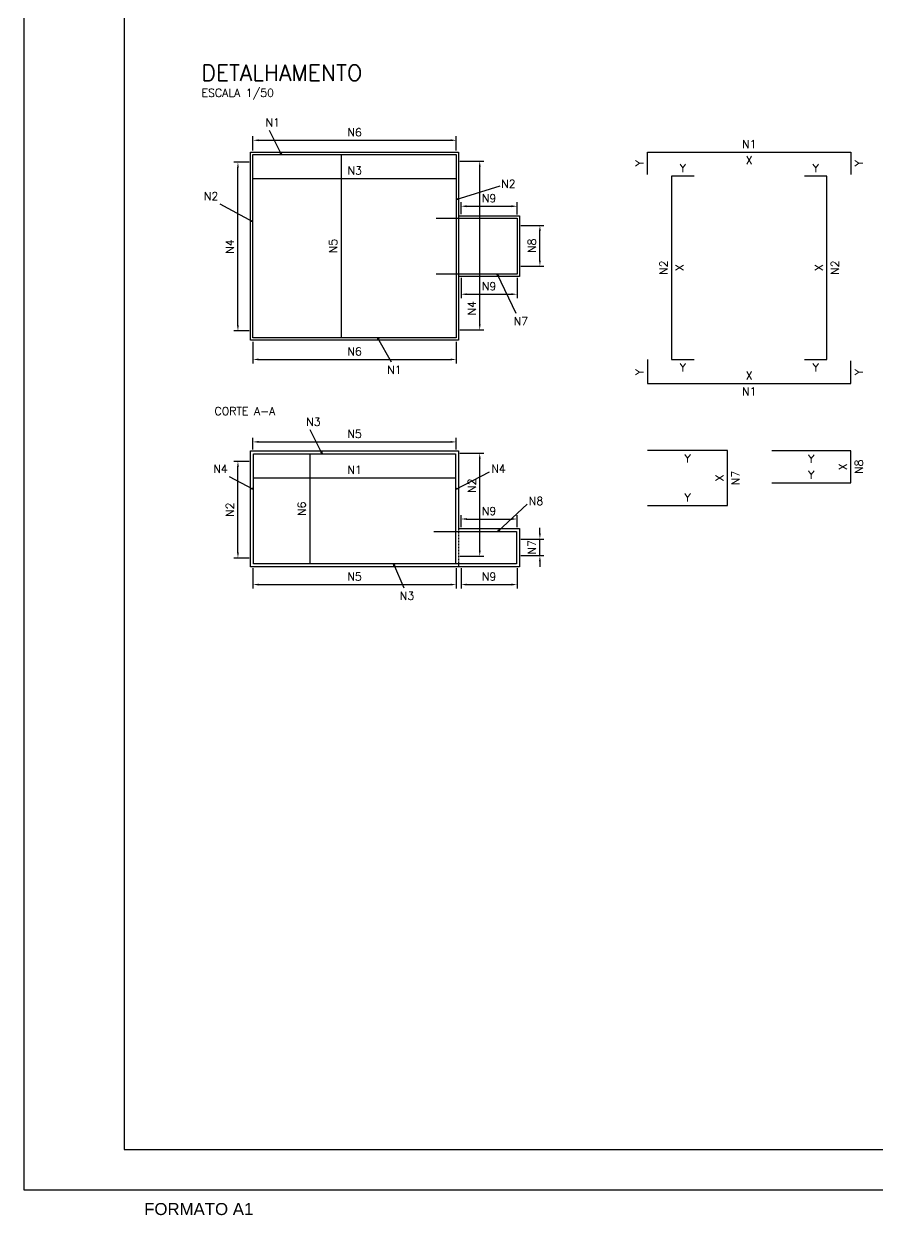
# Model space of a CAD drawing. Header units: inches. Extents: x 204712 to 217368, y 8428740 to 8432917.
# Drawn here: x 210233 to 211299, y 8429889 to 8431378 of the extents above; entities that cross this region are included whole.
import ezdxf
from ezdxf.enums import TextEntityAlignment as Align

# ---------------------------------------------------------------- set-up
doc = ezdxf.new("R2010")
doc.units = ezdxf.units.IN
doc.header["$LTSCALE"] = 10
doc.header["$MEASUREMENT"] = 0
doc.linetypes.add('DASHDOT', pattern=[1, 0.5, -0.25, 0, -0.25])
doc.linetypes.add('HIDDEN', pattern=[0.375, 0.25, -0.125])
for name, color, linetype in [('1', 1, 'Continuous'), ('3', 3, 'Continuous'), ('4', 4, 'Continuous'), ('5', 5, 'Continuous'), ('BAR-EIXOS', 80, 'DASHDOT'), ('COTAS', 1, 'Continuous'), ('FerroE', 5, 'Continuous'), ('LAYER1', 1, 'Continuous'), ('LAYER5', 5, 'Continuous'), ('Layer8', 8, 'Continuous'), ('Parede', 3, 'Continuous'), ('TextoTABELA', 2, 'Continuous')]:
    doc.layers.add(name, color=color, linetype=linetype)
doc.styles.add('ROMANS', font='romans')
doc.styles.add('STYLE-ARIAL_1', font='arial.ttf')
doc.styles.add('STYLE-ROMANS', font='romans.shx')
doc.styles.add('TITULO 1', font='romans.shx')
doc.dimstyles.new('1-25', dxfattribs={"dimscale": 0.5, "dimtxt": 10, "dimasz": 5, "dimexe": 5, "dimexo": 5, "dimgap": 5, "dimtad": 1, "dimdec": 0, "dimzin": 12, "dimdsep": 46, "dimtxsty": 'STYLE-ROMANS', "dimblk1": 'OBLIQUE', "dimblk2": 'OBLIQUE', "dimsah": 1, "dimcen": 0, "dimdle": 5, "dimclrd": 1, "dimclre": 1, "dimclrt": 3, "dimadec": 1, "dimazin": 3, "dimtfac": 1, "dimtdec": 0, "dimtix": 1, "dimtmove": 1, "dimatfit": 3, "dimldrblk": 'OPEN30', "dimfxl": 0, "dimtolj": 1, "dimtzin": 0, "dimarcsym": 0})
doc.dimstyles.new('DIST 1-50', dxfattribs={"dimtxt": 10, "dimasz": 7, "dimexe": 5, "dimexo": 5, "dimgap": 5, "dimtad": 1, "dimdec": 0, "dimzin": 12, "dimdsep": 46, "dimtxsty": 'STYLE-ROMANS', "dimblk2": 'OBLIQUE', "dimcen": 0, "dimdle": 5, "dimclrd": 1, "dimclre": 1, "dimclrt": 3, "dimadec": 1, "dimazin": 0, "dimtfac": 1, "dimtdec": 0, "dimtix": 1, "dimtmove": 1, "dimatfit": 3, "dimldrblk": 'OPEN30', "dimfxl": 0, "dimtolj": 1, "dimtzin": 0, "dimarcsym": 0})
doc.dimstyles.new('FERRO 1-50', dxfattribs={"dimtxt": 10, "dimasz": 5, "dimexe": 5, "dimexo": 5, "dimgap": 5, "dimtad": 1, "dimdec": 0, "dimzin": 12, "dimdsep": 46, "dimtxsty": 'STYLE-ROMANS', "dimblk1": 'OBLIQUE', "dimblk2": 'OBLIQUE', "dimsah": 1, "dimcen": 0, "dimdle": 5, "dimse1": 1, "dimse2": 1, "dimsd1": 1, "dimsd2": 1, "dimclrd": 1, "dimclre": 1, "dimclrt": 3, "dimadec": 1, "dimazin": 3, "dimtfac": 1, "dimtdec": 0, "dimtix": 1, "dimtmove": 1, "dimatfit": 3, "dimldrblk": 'OPEN30', "dimfxl": 0, "dimtolj": 1, "dimtzin": 0, "dimarcsym": 0})

# ---------------------------------------------------------------- blocks, each defined once
blk = doc.blocks.new('*D90')
at = {"layer": 'Defpoints', "color": 0}
for p in [(211208.2, 8431187.4), (211236.2, 8431187.4), (211236.2, 8431187.4)]:
    blk.add_point(p, dxfattribs=at)
at = {"layer": '5', "color": 3, "insert": (211222.2, 8431197.4), "char_height": 10, "attachment_point": 5, "style": 'ROMANS'}
blk.add_mtext('\\A1;Y', dxfattribs=at)
blk = doc.blocks.new('_Oblique')
at = {"layer": 'BAR-EIXOS', "color": 0, "lineweight": -2}
blk.add_line((-0.5, -0.5), (0.5, 0.5), dxfattribs=at)
blk = doc.blocks.new('_Open30')
at = {"layer": 'Layer8', "color": 0, "lineweight": -2}
for p, q in [((-1, 0.27), (0, 0)), ((0, 0), (-1, -0.27)), ((0, 0), (-1, 0))]:
    blk.add_line(p, q, dxfattribs=at)
blk = doc.blocks.new('*D91')
at = {"layer": 'Defpoints', "color": 0}
for p in [(211236.2, 8431187.4), (211236.2, 8430958.4), (211236.2, 8430958.4)]:
    blk.add_point(p, dxfattribs=at)
at = {"layer": '5', "color": 3, "insert": (211226.2, 8431072.9), "char_height": 10, "attachment_point": 5, "rotation": 90, "style": 'ROMANS'}
blk.add_mtext('\\A1;X', dxfattribs=at)
blk = doc.blocks.new('*D92')
at = {"layer": 'Defpoints', "color": 0}
for p in [(211208.2, 8430938.4), (211208.2, 8430938.4), (211236.2, 8430938.4)]:
    blk.add_point(p, dxfattribs=at)
at = {"layer": '5', "color": 3, "insert": (211222.2, 8430948.4), "char_height": 10, "attachment_point": 5, "style": 'ROMANS'}
blk.add_mtext('\\A1;Y', dxfattribs=at)
blk = doc.blocks.new('*D93')
at = {"layer": 'Defpoints', "color": 0}
for p in [(211042.2, 8431187.4), (211042.2, 8431187.4), (211070.2, 8431187.4)]:
    blk.add_point(p, dxfattribs=at)
at = {"layer": '5', "color": 3, "insert": (211056.2, 8431197.4), "char_height": 10, "attachment_point": 5, "style": 'ROMANS'}
blk.add_mtext('\\A1;Y', dxfattribs=at)
blk = doc.blocks.new('*D94')
at = {"layer": 'Defpoints', "color": 0}
for p in [(211052.2, 8431187.4), (211052.2, 8430958.4), (211052.2, 8430958.4)]:
    blk.add_point(p, dxfattribs=at)
at = {"layer": '5', "color": 3, "insert": (211052.2, 8431072.9), "char_height": 10, "attachment_point": 5, "rotation": 90, "style": 'ROMANS'}
blk.add_mtext('\\A1;X', dxfattribs=at)
blk = doc.blocks.new('*D95')
at = {"layer": 'Defpoints', "color": 0}
for p in [(211042.2, 8430938.4), (211070.2, 8430938.4), (211070.2, 8430938.4)]:
    blk.add_point(p, dxfattribs=at)
at = {"layer": '5', "color": 3, "insert": (211056.2, 8430948.4), "char_height": 10, "attachment_point": 5, "style": 'ROMANS'}
blk.add_mtext('\\A1;Y', dxfattribs=at)
blk = doc.blocks.new('*D96')
at = {"layer": 'Defpoints', "color": 0}
for p in [(211012.2, 8431217.4), (211012.2, 8431217.4), (211012.2, 8431189.4)]:
    blk.add_point(p, dxfattribs=at)
at = {"layer": '5', "color": 3, "insert": (211002.2, 8431203.4), "char_height": 10, "attachment_point": 5, "rotation": 90, "style": 'ROMANS'}
blk.add_mtext('\\A1;Y', dxfattribs=at)
blk = doc.blocks.new('*D97')
at = {"layer": 'Defpoints', "color": 0}
for p in [(211012.2, 8431197.4), (211266.2, 8431197.4), (211266.2, 8431197.4)]:
    blk.add_point(p, dxfattribs=at)
at = {"layer": '5', "color": 3, "insert": (211139.2, 8431207.4), "char_height": 10, "attachment_point": 5, "style": 'ROMANS'}
blk.add_mtext('\\A1;X', dxfattribs=at)
blk = doc.blocks.new('*D98')
at = {"layer": 'Defpoints', "color": 0}
for p in [(211286.2, 8431217.4), (211286.2, 8431189.4), (211286.2, 8431189.4)]:
    blk.add_point(p, dxfattribs=at)
at = {"layer": '5', "color": 3, "insert": (211276.2, 8431203.4), "char_height": 10, "attachment_point": 5, "rotation": 90, "style": 'ROMANS'}
blk.add_mtext('\\A1;Y', dxfattribs=at)
blk = doc.blocks.new('*D99')
at = {"layer": 'Defpoints', "color": 0}
for p in [(211012.2, 8430956.4), (211012.2, 8430928.4), (211012.2, 8430928.4)]:
    blk.add_point(p, dxfattribs=at)
at = {"layer": '5', "color": 3, "insert": (211002.2, 8430942.4), "char_height": 10, "attachment_point": 5, "rotation": 90, "style": 'ROMANS'}
blk.add_mtext('\\A1;Y', dxfattribs=at)
blk = doc.blocks.new('*D100')
at = {"layer": 'Defpoints', "color": 0}
for p in [(211012.2, 8430928.4), (211266.2, 8430928.4), (211266.2, 8430928.4)]:
    blk.add_point(p, dxfattribs=at)
at = {"layer": '5', "color": 3, "insert": (211139.2, 8430938.4), "char_height": 10, "attachment_point": 5, "style": 'ROMANS'}
blk.add_mtext('\\A1;X', dxfattribs=at)
blk = doc.blocks.new('*D101')
at = {"layer": 'Defpoints', "color": 0}
for p in [(211286.2, 8430956.4), (211286.2, 8430956.4), (211286.2, 8430928.4)]:
    blk.add_point(p, dxfattribs=at)
at = {"layer": '5', "color": 3, "insert": (211276.2, 8430942.4), "char_height": 10, "attachment_point": 5, "rotation": 90, "style": 'ROMANS'}
blk.add_mtext('\\A1;Y', dxfattribs=at)
blk = doc.blocks.new('*D126')
at = {"layer": 'Defpoints', "color": 0}
for p in [(211012.2, 8430824.6), (211112.2, 8430824.6), (211112.2, 8430824.6)]:
    blk.add_point(p, dxfattribs=at)
at = {"layer": '5', "color": 3, "insert": (211062.2, 8430834.6), "char_height": 10, "attachment_point": 5, "style": 'ROMANS'}
blk.add_mtext('\\A1;Y', dxfattribs=at)
blk = doc.blocks.new('*D127')
at = {"layer": 'Defpoints', "color": 0}
for p in [(211112.2, 8430844.6), (211112.2, 8430775.6), (211112.2, 8430775.6)]:
    blk.add_point(p, dxfattribs=at)
at = {"layer": '5', "color": 3, "insert": (211102.2, 8430810.1), "char_height": 10, "attachment_point": 5, "rotation": 90, "style": 'ROMANS'}
blk.add_mtext('\\A1;X', dxfattribs=at)
blk = doc.blocks.new('*D128')
at = {"layer": 'Defpoints', "color": 0}
for p in [(211012.2, 8430775.6), (211012.2, 8430775.6), (211112.2, 8430775.6)]:
    blk.add_point(p, dxfattribs=at)
at = {"layer": '5', "color": 3, "insert": (211062.2, 8430785.6), "char_height": 10, "attachment_point": 5, "style": 'ROMANS'}
blk.add_mtext('\\A1;Y', dxfattribs=at)
blk = doc.blocks.new('*D129')
at = {"layer": 'Defpoints', "color": 0}
for p in [(211167.197, 8430824.134), (211266.197, 8430824.134), (211266.197, 8430824.134)]:
    blk.add_point(p, dxfattribs=at)
at = {"layer": '5', "color": 3, "insert": (211216.697, 8430834.134), "char_height": 10, "attachment_point": 5, "style": 'ROMANS'}
blk.add_mtext('\\A1;Y', dxfattribs=at)
blk = doc.blocks.new('*D130')
at = {"layer": 'Defpoints', "color": 0}
for p in [(211266.197, 8430844.134), (211266.197, 8430804.134), (211266.197, 8430804.134)]:
    blk.add_point(p, dxfattribs=at)
at = {"layer": '5', "color": 3, "insert": (211256.197, 8430824.134), "char_height": 10, "attachment_point": 5, "rotation": 90, "style": 'ROMANS'}
blk.add_mtext('\\A1;X', dxfattribs=at)
blk = doc.blocks.new('*D131')
at = {"layer": 'Defpoints', "color": 0}
for p in [(211167.197, 8430804.134), (211167.197, 8430804.134), (211266.197, 8430804.134)]:
    blk.add_point(p, dxfattribs=at)
at = {"layer": '5', "color": 3, "insert": (211216.697, 8430814.134), "char_height": 10, "attachment_point": 5, "style": 'ROMANS'}
blk.add_mtext('\\A1;Y', dxfattribs=at)
blk = doc.blocks.new('*D139')
at = {"layer": 'Defpoints', "color": 0}
for p in [(210773.2, 8431232.1), (210519.2, 8431214.4), (210773.2, 8431214.4)]:
    blk.add_point(p, dxfattribs=at)
at = {"layer": 'TextoTABELA', "color": 1, "lineweight": -2}
for p, q in [((210519.2, 8431219.4), (210519.2, 8431237.1)), ((210773.2, 8431219.4), (210773.2, 8431237.1)), ((210526.2, 8431232.1), (210766.2, 8431232.1))]:
    blk.add_line(p, q, dxfattribs=at)
at = {"layer": 'TextoTABELA', "color": 1}
for points in [[(210526.2, 8431233.3), (210526.2, 8431231), (210519.2, 8431232.1)], [(210766.2, 8431233.3), (210766.2, 8431231), (210773.2, 8431232.1)]]:
    blk.add_solid(points, dxfattribs=at)
at = {"layer": 'TextoTABELA', "color": 3, "insert": (210646.2, 8431242.1), "char_height": 10, "attachment_point": 5, "style": 'STYLE-ROMANS'}
blk.add_mtext('\\A1;N6', dxfattribs=at)
blk = doc.blocks.new('*D140')
at = {"layer": 'Defpoints', "color": 0}
for p in [(210519.2, 8430985.4), (210773.2, 8430985.4), (210773.2, 8430958.3)]:
    blk.add_point(p, dxfattribs=at)
at = {"layer": 'TextoTABELA', "color": 1, "lineweight": -2}
for p, q in [((210519.2, 8430980.4), (210519.2, 8430953.3)), ((210773.2, 8430980.4), (210773.2, 8430953.3)), ((210526.2, 8430958.3), (210766.2, 8430958.3))]:
    blk.add_line(p, q, dxfattribs=at)
at = {"layer": 'TextoTABELA', "color": 1}
for points in [[(210526.2, 8430959.4), (210526.2, 8430957.1), (210519.2, 8430958.3)], [(210766.2, 8430959.4), (210766.2, 8430957.1), (210773.2, 8430958.3)]]:
    blk.add_solid(points, dxfattribs=at)
at = {"layer": 'TextoTABELA', "color": 3, "insert": (210646.2, 8430968.3), "char_height": 10, "attachment_point": 5, "style": 'STYLE-ROMANS'}
blk.add_mtext('\\A1;N6', dxfattribs=at)
blk = doc.blocks.new('*D69')
at = {"layer": 'Defpoints', "color": 0}
for p in [(210500.5, 8431204.7), (210519.6, 8431204.7), (210519.6, 8430993.9)]:
    blk.add_point(p, dxfattribs=at)
at = {"layer": 'TextoTABELA', "color": 1, "lineweight": -2}
for p, q in [((210514.6, 8431204.7), (210495.5, 8431204.7)), ((210500.5, 8431000.9), (210500.5, 8431197.7)), ((210514.6, 8430993.9), (210495.5, 8430993.9))]:
    blk.add_line(p, q, dxfattribs=at)
at = {"layer": 'TextoTABELA', "color": 1}
for points in [[(210499.3, 8431197.7), (210501.6, 8431197.7), (210500.5, 8431204.7)], [(210499.3, 8431000.9), (210501.6, 8431000.9), (210500.5, 8430993.9)]]:
    blk.add_solid(points, dxfattribs=at)
at = {"layer": 'TextoTABELA', "color": 3, "insert": (210490.5, 8431099.3), "char_height": 10, "attachment_point": 5, "rotation": 90, "style": 'STYLE-ROMANS'}
blk.add_mtext('\\A1;N4', dxfattribs=at)
blk = doc.blocks.new('*D70')
at = {"layer": 'Defpoints', "color": 0}
for p in [(210772.8, 8431206), (210802.5, 8431206), (210772.8, 8430995.2)]:
    blk.add_point(p, dxfattribs=at)
at = {"layer": 'TextoTABELA', "color": 1, "lineweight": -2}
for p, q in [((210777.8, 8431206), (210807.5, 8431206)), ((210802.5, 8431002.2), (210802.5, 8431199)), ((210777.8, 8430995.2), (210807.5, 8430995.2))]:
    blk.add_line(p, q, dxfattribs=at)
at = {"layer": 'TextoTABELA', "color": 1}
for points in [[(210801.4, 8431199), (210803.7, 8431199), (210802.5, 8431206)], [(210801.4, 8431002.2), (210803.7, 8431002.2), (210802.5, 8430995.2)]]:
    blk.add_solid(points, dxfattribs=at)
at = {"layer": 'TextoTABELA', "color": 3, "insert": (210792.5, 8431022.3), "char_height": 10, "attachment_point": 5, "rotation": 90, "style": 'STYLE-ROMANS'}
blk.add_mtext('\\A1;N4', dxfattribs=at)
blk = doc.blocks.new('*D141')
at = {"layer": 'Defpoints', "color": 0}
for p in [(210629.3, 8431214), (210629.3, 8430985.8), (210629.3, 8430985.8)]:
    blk.add_point(p, dxfattribs=at)
at = {"layer": '4', "color": 3, "insert": (210619.3, 8431099.9), "char_height": 10, "attachment_point": 5, "rotation": 90, "style": 'STYLE-ROMANS'}
blk.add_mtext('\\A1;N5', dxfattribs=at)
blk = doc.blocks.new('*D142')
at = {"layer": 'Defpoints', "color": 0}
for p in [(210519.6, 8431184.3), (210773.2, 8431184.3), (210773.2, 8431184.3)]:
    blk.add_point(p, dxfattribs=at)
at = {"layer": '4', "color": 3, "insert": (210646.4, 8431194.3), "char_height": 10, "attachment_point": 5, "style": 'STYLE-ROMANS'}
blk.add_mtext('\\A1;N3', dxfattribs=at)
blk = doc.blocks.new('*D71')
at = {"layer": 'Defpoints', "color": 0}
for p in [(210500.5, 8430830.9), (210519.6, 8430830.9), (210519.6, 8430710.1)]:
    blk.add_point(p, dxfattribs=at)
at = {"layer": 'TextoTABELA', "color": 1, "lineweight": -2}
for p, q in [((210514.6, 8430830.9), (210495.5, 8430830.9)), ((210500.5, 8430717.1), (210500.5, 8430823.9)), ((210514.6, 8430710.1), (210495.5, 8430710.1))]:
    blk.add_line(p, q, dxfattribs=at)
at = {"layer": 'TextoTABELA', "color": 1}
for points in [[(210499.3, 8430823.9), (210501.6, 8430823.9), (210500.5, 8430830.9)], [(210499.3, 8430717.1), (210501.6, 8430717.1), (210500.5, 8430710.1)]]:
    blk.add_solid(points, dxfattribs=at)
at = {"layer": 'TextoTABELA', "color": 3, "insert": (210490.5, 8430770.5), "char_height": 10, "attachment_point": 5, "rotation": 90, "style": 'STYLE-ROMANS'}
blk.add_mtext('\\A1;N2', dxfattribs=at)
blk = doc.blocks.new('*D72')
at = {"layer": '4', "color": 1, "lineweight": -2}
for p, q in [((210777.8, 8430841.1), (210807.5, 8430841.1)), ((210802.5, 8430719.4), (210802.5, 8430834.1)), ((210777.8, 8430712.4), (210807.5, 8430712.4))]:
    blk.add_line(p, q, dxfattribs=at)
at = {"layer": '4', "color": 1}
for points in [[(210801.4, 8430834.1), (210803.7, 8430834.1), (210802.5, 8430841.1)], [(210801.4, 8430719.4), (210803.7, 8430719.4), (210802.5, 8430712.4)]]:
    blk.add_solid(points, dxfattribs=at)
at = {"layer": 'Defpoints', "color": 0}
for p in [(210772.8, 8430841.1), (210802.5, 8430841.1), (210772.8, 8430712.4)]:
    blk.add_point(p, dxfattribs=at)
at = {"layer": '4', "color": 3, "insert": (210792.5, 8430800.5), "char_height": 10, "attachment_point": 5, "rotation": 90, "style": 'STYLE-ROMANS'}
blk.add_mtext('\\A1;N2', dxfattribs=at)
blk = doc.blocks.new('*D143')
at = {"layer": 'Defpoints', "color": 0}
for p in [(210590.1348, 8430840.734), (210590.1348, 8430702.534), (210590.1348, 8430702.534)]:
    blk.add_point(p, dxfattribs=at)
at = {"layer": '4', "color": 3, "insert": (210580.1348, 8430771.634), "char_height": 10, "attachment_point": 5, "rotation": 90, "style": 'STYLE-ROMANS'}
blk.add_mtext('\\A1;N6', dxfattribs=at)
blk = doc.blocks.new('*D144')
at = {"layer": 'Defpoints', "color": 0}
for p in [(210519.6, 8430810.5), (210772.8, 8430810.5), (210772.8, 8430810.5)]:
    blk.add_point(p, dxfattribs=at)
at = {"layer": '4', "color": 3, "insert": (210646.2, 8430820.5), "char_height": 10, "attachment_point": 5, "style": 'STYLE-ROMANS'}
blk.add_mtext('\\A1;N1', dxfattribs=at)
blk = doc.blocks.new('*D73')
at = {"layer": '4', "color": 1, "lineweight": -2}
for p, q in [((210519.2, 8430845.7), (210519.2, 8430860.2)), ((210526.2, 8430855.2), (210766.2, 8430855.2)), ((210773.2, 8430845.7), (210773.2, 8430860.2))]:
    blk.add_line(p, q, dxfattribs=at)
at = {"layer": '4', "color": 1}
for points in [[(210526.2, 8430856.4), (210526.2, 8430854.1), (210519.2, 8430855.2)], [(210766.2, 8430856.4), (210766.2, 8430854.1), (210773.2, 8430855.2)]]:
    blk.add_solid(points, dxfattribs=at)
at = {"layer": 'Defpoints', "color": 0}
for p in [(210773.2, 8430855.2), (210519.2, 8430840.7), (210773.2, 8430840.7)]:
    blk.add_point(p, dxfattribs=at)
at = {"layer": '4', "color": 3, "insert": (210646.2, 8430865.2), "char_height": 10, "attachment_point": 5, "style": 'STYLE-ROMANS'}
blk.add_mtext('\\A1;N5', dxfattribs=at)
blk = doc.blocks.new('*D74')
at = {"layer": '4', "color": 1, "lineweight": -2}
for p, q in [((210519.2, 8430697.5), (210519.2, 8430672)), ((210773.2, 8430697.5), (210773.2, 8430672)), ((210526.2, 8430677), (210766.2, 8430677))]:
    blk.add_line(p, q, dxfattribs=at)
at = {"layer": '4', "color": 1}
for points in [[(210526.2, 8430678.1), (210526.2, 8430675.8), (210519.2, 8430677)], [(210766.2, 8430678.1), (210766.2, 8430675.8), (210773.2, 8430677)]]:
    blk.add_solid(points, dxfattribs=at)
at = {"layer": 'Defpoints', "color": 0}
for p in [(210519.2, 8430702.5), (210773.2, 8430702.5), (210773.2, 8430677)]:
    blk.add_point(p, dxfattribs=at)
at = {"layer": '4', "color": 3, "insert": (210646.2, 8430687), "char_height": 10, "attachment_point": 5, "style": 'STYLE-ROMANS'}
blk.add_mtext('\\A1;N5', dxfattribs=at)
blk = doc.blocks.new('*D75')
at = {"layer": '4', "color": 1, "lineweight": -2}
for p, q in [((210779.2, 8430697.5), (210779.2, 8430672)), ((210849.2, 8430697.5), (210849.2, 8430672)), ((210786.2, 8430677), (210842.2, 8430677))]:
    blk.add_line(p, q, dxfattribs=at)
at = {"layer": '4', "color": 1}
for points in [[(210786.2, 8430678.1), (210786.2, 8430675.8), (210779.2, 8430677)], [(210842.2, 8430678.1), (210842.2, 8430675.8), (210849.2, 8430677)]]:
    blk.add_solid(points, dxfattribs=at)
at = {"layer": 'Defpoints', "color": 0}
for p in [(210779.2, 8430702.5), (210849.2, 8430702.5), (210849.2, 8430677)]:
    blk.add_point(p, dxfattribs=at)
at = {"layer": '4', "color": 3, "insert": (210814.2, 8430687), "char_height": 10, "attachment_point": 5, "style": 'STYLE-ROMANS'}
blk.add_mtext('\\A1;N9', dxfattribs=at)
blk = doc.blocks.new('*D76')
at = {"layer": '4', "color": 1, "lineweight": -2}
for p, q in [((210779.2, 8430748.7), (210779.2, 8430763.9)), ((210786.2, 8430758.9), (210842.2, 8430758.9)), ((210849.2, 8430748.7), (210849.2, 8430763.9))]:
    blk.add_line(p, q, dxfattribs=at)
at = {"layer": '4', "color": 1}
for points in [[(210786.2, 8430760.1), (210786.2, 8430757.7), (210779.2, 8430758.9)], [(210842.2, 8430760.1), (210842.2, 8430757.7), (210849.2, 8430758.9)]]:
    blk.add_solid(points, dxfattribs=at)
at = {"layer": 'Defpoints', "color": 0}
for p in [(210849.2, 8430758.9), (210779.2, 8430743.7), (210849.2, 8430743.7)]:
    blk.add_point(p, dxfattribs=at)
at = {"layer": '4', "color": 3, "insert": (210814.2, 8430768.9), "char_height": 10, "attachment_point": 5, "style": 'STYLE-ROMANS'}
blk.add_mtext('\\A1;N9', dxfattribs=at)
blk = doc.blocks.new('*D77')
at = {"layer": '4', "color": 1, "lineweight": -2}
for p, q in [((210877.7, 8430740.9), (210877.7, 8430747.9)), ((210853.8, 8430733.9), (210882.7, 8430733.9)), ((210877.7, 8430713.1), (210877.7, 8430733.9)), ((210853.8, 8430713.1), (210882.7, 8430713.1)), ((210877.7, 8430706.1), (210877.7, 8430699.1))]:
    blk.add_line(p, q, dxfattribs=at)
at = {"layer": '4', "color": 1}
for points in [[(210876.5, 8430740.9), (210878.8, 8430740.9), (210877.7, 8430733.9)], [(210876.5, 8430706.1), (210878.8, 8430706.1), (210877.7, 8430713.1)]]:
    blk.add_solid(points, dxfattribs=at)
at = {"layer": 'Defpoints', "color": 0}
for p in [(210848.8, 8430733.9), (210877.7, 8430733.9), (210848.8, 8430713.1)]:
    blk.add_point(p, dxfattribs=at)
at = {"layer": '4', "color": 3, "insert": (210867.7, 8430723.5), "char_height": 10, "attachment_point": 5, "rotation": 90, "style": 'STYLE-ROMANS'}
blk.add_mtext('\\A1;N7', dxfattribs=at)
blk = doc.blocks.new('*D78')
at = {"layer": '4', "color": 1, "lineweight": -2}
for p, q in [((210779.2, 8431060.3), (210779.2, 8431034.8)), ((210849.2, 8431060.3), (210849.2, 8431034.8)), ((210786.2, 8431039.8), (210842.2, 8431039.8))]:
    blk.add_line(p, q, dxfattribs=at)
at = {"layer": '4', "color": 1}
for points in [[(210786.2, 8431040.9), (210786.2, 8431038.6), (210779.2, 8431039.8)], [(210842.2, 8431040.9), (210842.2, 8431038.6), (210849.2, 8431039.8)]]:
    blk.add_solid(points, dxfattribs=at)
at = {"layer": 'Defpoints', "color": 0}
for p in [(210779.2, 8431065.3), (210849.2, 8431065.3), (210849.2, 8431039.8)]:
    blk.add_point(p, dxfattribs=at)
at = {"layer": '4', "color": 3, "insert": (210814.2, 8431049.8), "char_height": 10, "attachment_point": 5, "style": 'STYLE-ROMANS'}
blk.add_mtext('\\A1;N9', dxfattribs=at)
blk = doc.blocks.new('*D79')
at = {"layer": '4', "color": 1, "lineweight": -2}
for p, q in [((210779.2, 8431139.6), (210779.2, 8431154.7)), ((210786.2, 8431149.7), (210842.2, 8431149.7)), ((210849.2, 8431139.5), (210849.2, 8431154.7))]:
    blk.add_line(p, q, dxfattribs=at)
at = {"layer": '4', "color": 1}
for points in [[(210786.2, 8431150.9), (210786.2, 8431148.5), (210779.2, 8431149.7)], [(210842.2, 8431150.9), (210842.2, 8431148.5), (210849.2, 8431149.7)]]:
    blk.add_solid(points, dxfattribs=at)
at = {"layer": 'Defpoints', "color": 0}
for p in [(210849.2, 8431149.7), (210779.2, 8431134.6), (210849.2, 8431134.5)]:
    blk.add_point(p, dxfattribs=at)
at = {"layer": '4', "color": 3, "insert": (210814.2, 8431159.7), "char_height": 10, "attachment_point": 5, "style": 'STYLE-ROMANS'}
blk.add_mtext('\\A1;N9', dxfattribs=at)
blk = doc.blocks.new('*D80')
at = {"layer": '4', "color": 1, "lineweight": -2}
for p, q in [((210853.8, 8431125.7), (210882.7, 8431125.7)), ((210877.7, 8431081.9), (210877.7, 8431118.7)), ((210853.8, 8431074.9), (210882.7, 8431074.9))]:
    blk.add_line(p, q, dxfattribs=at)
at = {"layer": '4', "color": 1}
for points in [[(210876.5, 8431118.7), (210878.8, 8431118.7), (210877.7, 8431125.7)], [(210876.5, 8431081.9), (210878.8, 8431081.9), (210877.7, 8431074.9)]]:
    blk.add_solid(points, dxfattribs=at)
at = {"layer": 'Defpoints', "color": 0}
for p in [(210848.8, 8431125.7), (210877.7, 8431125.7), (210848.8, 8431074.9)]:
    blk.add_point(p, dxfattribs=at)
at = {"layer": '4', "color": 3, "insert": (210867.7, 8431100.3), "char_height": 10, "attachment_point": 5, "rotation": 90, "style": 'STYLE-ROMANS'}
blk.add_mtext('\\A1;N8', dxfattribs=at)
blk = doc.blocks.new('*D147')
at = {"layer": 'Defpoints', "color": 0}
for p in [(211012.2, 8431217.4), (211266.2, 8431217.4), (211266.2, 8431217.4)]:
    blk.add_point(p, dxfattribs=at)
at = {"layer": '5', "color": 3, "insert": (211139.2, 8431227.4), "char_height": 10, "attachment_point": 5, "style": 'ROMANS'}
blk.add_mtext('\\A1;N1', dxfattribs=at)
blk = doc.blocks.new('*D152')
at = {"layer": 'Defpoints', "color": 0}
for p in [(211012.2, 8430908.4), (211266.2, 8430908.4), (211266.2, 8430908.4)]:
    blk.add_point(p, dxfattribs=at)
at = {"layer": '5', "color": 3, "insert": (211139.2, 8430918.4), "char_height": 10, "attachment_point": 5, "style": 'ROMANS'}
blk.add_mtext('\\A1;N1', dxfattribs=at)
blk = doc.blocks.new('*D153')
at = {"layer": 'Defpoints', "color": 0}
for p in [(211032.2, 8431187.4), (211032.2, 8430958.4), (211032.2, 8430958.4)]:
    blk.add_point(p, dxfattribs=at)
at = {"layer": '5', "color": 3, "insert": (211032.2, 8431072.9), "char_height": 10, "attachment_point": 5, "rotation": 90, "style": 'ROMANS'}
blk.add_mtext('\\A1;N2', dxfattribs=at)
blk = doc.blocks.new('*D156')
at = {"layer": 'Defpoints', "color": 0}
for p in [(211246.2, 8431187.4), (211246.2, 8430958.4), (211246.2, 8430958.4)]:
    blk.add_point(p, dxfattribs=at)
at = {"layer": '5', "color": 3, "insert": (211246.2, 8431072.9), "char_height": 10, "attachment_point": 5, "rotation": 90, "style": 'ROMANS'}
blk.add_mtext('\\A1;N2', dxfattribs=at)
blk = doc.blocks.new('*D159')
at = {"layer": 'Defpoints', "color": 0}
for p in [(211122.2, 8430844.6), (211122.2, 8430775.6), (211122.2, 8430775.6)]:
    blk.add_point(p, dxfattribs=at)
at = {"layer": '5', "color": 3, "insert": (211122.2, 8430810.1), "char_height": 10, "attachment_point": 5, "rotation": 90, "style": 'ROMANS'}
blk.add_mtext('\\A1;N7', dxfattribs=at)
blk = doc.blocks.new('*D160')
at = {"layer": 'Defpoints', "color": 0}
for p in [(211276.197, 8430844.134), (211276.197, 8430804.134), (211276.197, 8430804.134)]:
    blk.add_point(p, dxfattribs=at)
at = {"layer": '5', "color": 3, "insert": (211276.197, 8430824.134), "char_height": 10, "attachment_point": 5, "rotation": 90, "style": 'ROMANS'}
blk.add_mtext('\\A1;N8', dxfattribs=at)
blk = doc.blocks.new('A1')
at = {"layer": 'LAYER1', "color": 1, "linetype": 'Continuous'}
for p, q in [((108.49, 732.82), (108.49, 138.12)), ((108.49, 138.12), (949.49, 138.12))]:
    blk.add_line(p, q, dxfattribs=at)
at = {"layer": 'LAYER5', "color": 5, "linetype": 'Continuous'}
for p, q in [((133.52, 722.81), (133.52, 148.13)), ((133.52, 148.13), (939.48, 148.13))]:
    blk.add_line(p, q, dxfattribs=at)
at = {"layer": 'LAYER1', "color": 1, "linetype": 'Continuous', "style": 'STYLE-ARIAL_1'}
blk.add_text('FORMATO A1', height=3.004, dxfattribs=at).set_placement((152.19, 133.28), align=Align.MIDDLE_CENTER)
blk = doc.blocks.new('A$C52CA40B2')
blk.add_blockref('A1', (-108.51, -130.64))
blk = doc.blocks.new('A$C66ED1DF4')
at = {"layer": 'Parede'}
blk.add_blockref('A$C52CA40B2', (0.02, -0.02), dxfattribs=at)

msp = doc.modelspace()

# ---------------------------------------------------------------- linework, layer by layer
at = {"layer": '3'}
for points in [[(210516.2, 8431217.4), (210776.2, 8431217.4), (210776.2, 8430982.4), (210516.2, 8430982.4), (210516.2, 8431217.4)], [(210776.2, 8431137.9), (210852.2, 8431137.9), (210852.2, 8431061.9), (210776.2, 8431061.9)], [(210516.2, 8430844.1), (210776.2, 8430844.1), (210776.2, 8430747.1), (210852.2, 8430747.1), (210852.2, 8430699.1), (210516.2, 8430699.1), (210516.2, 8430844.1)]]:
    msp.add_lwpolyline(points, dxfattribs=at)
at = {"layer": '4'}
for p, q in [((210629.3, 8431214), (210629.3, 8430985.8)), ((210519.6, 8431184.3), (210773.2, 8431184.3)), ((210590.1, 8430840.7), (210590.1, 8430702.5)), ((210519.6, 8430810.5), (210772.8, 8430810.5))]:
    msp.add_line(p, q, dxfattribs=at)
for points in [[(210519.2, 8431214.4), (210773.2, 8431214.4), (210773.2, 8430985.4), (210519.2, 8430985.4), (210519.2, 8431214.4)], [(210748.2, 8431134.9), (210849.2, 8431134.9), (210849.2, 8431064.9), (210748.2, 8431064.9)], [(210520, 8430840.3), (210772.4, 8430840.3), (210772.4, 8430702.9), (210520, 8430702.9), (210520, 8430840.3)], [(210745.2, 8430743.3), (210772.4, 8430743.3), (210848.4, 8430743.3), (210848.4, 8430702.9), (210520, 8430702.9)]]:
    msp.add_lwpolyline(points, dxfattribs=at)
at = {"layer": '5'}
for points in [[(211012.2, 8431189.4), (211012.2, 8431217.4), (211266.2, 8431217.4), (211266.2, 8431189.4)], [(211070.2, 8431187.4), (211042.2, 8431187.4), (211042.2, 8430958.4), (211070.2, 8430958.4)], [(211208.2, 8430958.4), (211236.2, 8430958.4), (211236.2, 8431187.4), (211208.2, 8431187.4)], [(211012.2, 8430958.4), (211012.2, 8430928.4), (211266.2, 8430928.4), (211266.2, 8430956.4)], [(211012.2, 8430775.6), (211112.2, 8430775.6), (211112.2, 8430844.6), (211012.2, 8430844.6)], [(211167.2, 8430804.1), (211266.2, 8430804.1), (211266.2, 8430844.1), (211167.2, 8430844.1)]]:
    msp.add_lwpolyline(points, dxfattribs=at)
at = {"layer": 'COTAS', "linetype": 'HIDDEN'}
msp.add_line((210776.2, 8430747.1), (210776.2, 8430699.1), dxfattribs=at)

# ---------------------------------------------------------------- block references
at = {"layer": '4', "xscale": 5, "yscale": 5, "zscale": 5}
msp.add_blockref('A$C66ED1DF4', (210233, 8429883.6), dxfattribs=at)

# ---------------------------------------------------------------- texts
at = {"layer": '3', "style": 'TITULO 1'}
for s, p in [('N1', (210535, 8431249.4)), ('N2', (210829.3, 8431172.9)), ('N2', (210458, 8431157.3)), ('N7', (210844.9, 8431000.9)), ('N1', (210686.9, 8430940.4)), ('N3', (210585.8, 8430875.3)), ('N4', (210469.7, 8430816.4)), ('N4', (210817, 8430816.8)), ('N8', (210863.8, 8430776.4)), ('N3', (210702.7, 8430657.9))]:
    msp.add_text(s, height=10, dxfattribs=at).set_placement(p)
at = {"layer": 'FerroE', "style": 'ROMANS'}
msp.add_text('DETALHAMENTO', height=20, dxfattribs=at).set_placement((210455, 8431300.4), align=Align.BOTTOM_LEFT)
at = {"layer": 'Parede', "style": 'ROMANS'}
for s, p in [('ESCALA 1/50', (210455, 8431283.4)), ('CORTE A-A', (210471.2, 8430885.7))]:
    msp.add_text(s, height=10, dxfattribs=at).set_placement(p, align=Align.BOTTOM_LEFT)

# ---------------------------------------------------------------- dimensions: what is measured, and where the dimension line sits
at = {"layer": '4'}
for base, p1, p2, text, dimstyle, picture, middle in [((210629.3, 8430985.8), (210629.3, 8431214), (210629.3, 8430985.8), 'N5', 'FERRO 1-50', '*D141', (210619.3, 8431099.9)), ((210877.7, 8431125.7), (210848.8, 8431074.9), (210848.8, 8431125.7), 'N8', 'DIST 1-50', '*D80', (210867.7, 8431100.3)), ((210590.1, 8430702.5), (210590.1, 8430840.7), (210590.1, 8430702.5), 'N6', 'FERRO 1-50', '*D143', (210580.1, 8430771.6)), ((210877.7, 8430733.9), (210848.8, 8430713.1), (210848.8, 8430733.9), 'N7', 'DIST 1-50', '*D77', (210867.7, 8430723.5))]:
    dim = msp.add_linear_dim(base=base, p1=p1, p2=p2, angle=90, text=text, dimstyle=dimstyle, dxfattribs=at)
    dim.commit()
    dim.dimension.update_dxf_attribs({"geometry": picture, "text_midpoint": middle})
for base, p1, p2, text, dimstyle, picture, middle in [((210773.2, 8431184.3), (210519.6, 8431184.3), (210773.2, 8431184.3), 'N3', 'FERRO 1-50', '*D142', (210646.4, 8431194.3)), ((210849.2, 8431149.7), (210779.2, 8431134.6), (210849.2, 8431134.5), 'N9', 'DIST 1-50', '*D79', (210814.2, 8431159.7)), ((210849.2, 8431039.8), (210779.2, 8431065.3), (210849.2, 8431065.3), 'N9', 'DIST 1-50', '*D78', (210814.2, 8431049.8)), ((210773.2, 8430855.2), (210519.2, 8430840.7), (210773.2, 8430840.7), 'N5', 'DIST 1-50', '*D73', (210646.2, 8430865.2)), ((210772.8, 8430810.5), (210519.6, 8430810.5), (210772.8, 8430810.5), 'N1', 'FERRO 1-50', '*D144', (210646.2, 8430820.5)), ((210849.2, 8430758.9), (210779.2, 8430743.7), (210849.2, 8430743.7), 'N9', 'DIST 1-50', '*D76', (210814.2, 8430768.9)), ((210773.2, 8430677), (210519.2, 8430702.5), (210773.2, 8430702.5), 'N5', 'DIST 1-50', '*D74', (210646.2, 8430687)), ((210849.2, 8430677), (210779.2, 8430702.5), (210849.2, 8430702.5), 'N9', 'DIST 1-50', '*D75', (210814.2, 8430687))]:
    dim = msp.add_linear_dim(base=base, p1=p1, p2=p2, text=text, dimstyle=dimstyle, dxfattribs=at)
    dim.commit()
    dim.dimension.update_dxf_attribs({"geometry": picture, "text_midpoint": middle})
dim = msp.add_linear_dim(base=(210802.5, 8430841.1), p1=(210772.8, 8430712.4), p2=(210772.8, 8430841.1), angle=90, text='N2', dimstyle='DIST 1-50', dxfattribs=at)
dim.commit()
dim.dimension.update_dxf_attribs({"geometry": '*D72', "text_midpoint": (210802.5, 8430800.5), "dimtype": 160})
at = {"layer": '5'}
for p1, p2, text, override, picture, middle in [((211012.2, 8431217.4), (211266.2, 8431217.4), 'N1', {"dimtxsty": 'ROMANS'}, '*D147', (211139.2, 8431227.4)), ((211012.2, 8431189.4), (211012.2, 8431217.4), 'Y', {"dimtxsty": 'ROMANS'}, '*D96', (211002.2, 8431203.4)), ((211012.2, 8431197.4), (211266.2, 8431197.4), 'X', {"dimtxsty": 'ROMANS'}, '*D97', (211139.2, 8431207.4)), ((211070.2, 8431187.4), (211042.2, 8431187.4), 'Y', {"dimtxsty": 'ROMANS'}, '*D93', (211056.2, 8431197.4)), ((211208.2, 8431187.4), (211236.2, 8431187.4), 'Y', {"dimtxsty": 'ROMANS'}, '*D90', (211222.2, 8431197.4)), ((211286.2, 8431217.4), (211286.2, 8431189.4), 'Y', {"dimtxsty": 'ROMANS'}, '*D98', (211276.2, 8431203.4)), ((211032.2, 8431187.4), (211032.2, 8430958.4), 'N2', {"dimtad": 0, "dimtxsty": 'ROMANS'}, '*D153', (211032.2, 8431072.9)), ((211052.2, 8431187.4), (211052.2, 8430958.4), 'X', {"dimtad": 0, "dimtxsty": 'ROMANS'}, '*D94', (211052.2, 8431072.9)), ((211236.2, 8431187.4), (211236.2, 8430958.4), 'X', {"dimtxsty": 'ROMANS'}, '*D91', (211226.2, 8431072.9)), ((211246.2, 8431187.4), (211246.2, 8430958.4), 'N2', {"dimtad": 0, "dimtxsty": 'ROMANS'}, '*D156', (211246.2, 8431072.9)), ((211012.2, 8430956.4), (211012.2, 8430928.4), 'Y', {"dimtxsty": 'ROMANS'}, '*D99', (211002.2, 8430942.4)), ((211042.2, 8430938.4), (211070.2, 8430938.4), 'Y', {"dimtxsty": 'ROMANS'}, '*D95', (211056.2, 8430948.4)), ((211236.2, 8430938.4), (211208.2, 8430938.4), 'Y', {"dimtxsty": 'ROMANS'}, '*D92', (211222.2, 8430948.4)), ((211286.2, 8430928.4), (211286.2, 8430956.4), 'Y', {"dimtxsty": 'ROMANS'}, '*D101', (211276.2, 8430942.4)), ((211012.2, 8430928.4), (211266.2, 8430928.4), 'X', {"dimtxsty": 'ROMANS'}, '*D100', (211139.2, 8430938.4)), ((211012.2, 8430908.4), (211266.2, 8430908.4), 'N1', {"dimtxsty": 'ROMANS'}, '*D152', (211139.2, 8430918.4)), ((211012.2, 8430824.6), (211112.2, 8430824.6), 'Y', {"dimtxsty": 'ROMANS'}, '*D126', (211062.2, 8430834.6)), ((211112.2, 8430844.6), (211112.2, 8430775.6), 'X', {"dimtxsty": 'ROMANS'}, '*D127', (211102.2, 8430810.1)), ((211122.2, 8430844.6), (211122.2, 8430775.6), 'N7', {"dimtad": 0, "dimtxsty": 'ROMANS'}, '*D159', (211122.2, 8430810.1)), ((211167.2, 8430824.1), (211266.2, 8430824.1), 'Y', {"dimtxsty": 'ROMANS'}, '*D129', (211216.7, 8430834.1)), ((211266.2, 8430844.1), (211266.2, 8430804.1), 'X', {"dimtxsty": 'ROMANS'}, '*D130', (211256.2, 8430824.1)), ((211276.2, 8430844.1), (211276.2, 8430804.1), 'N8', {"dimtad": 0, "dimtxsty": 'ROMANS'}, '*D160', (211276.2, 8430824.1)), ((211266.2, 8430804.1), (211167.2, 8430804.1), 'Y', {"dimtxsty": 'ROMANS'}, '*D131', (211216.7, 8430814.1)), ((211112.2, 8430775.6), (211012.2, 8430775.6), 'Y', {"dimtxsty": 'ROMANS'}, '*D128', (211062.2, 8430785.6))]:
    dim = msp.add_aligned_dim(p1=p1, p2=p2, distance=0, text=text, dimstyle='FERRO 1-50', override=override, dxfattribs=at)
    dim.commit()
    dim.dimension.update_dxf_attribs({"geometry": picture, "text_midpoint": middle})
at = {"layer": 'TextoTABELA'}
for base, p1, p2, picture, middle in [((210773.2, 8431232.1), (210519.2, 8431214.4), (210773.2, 8431214.4), '*D139', (210646.2, 8431242.1)), ((210773.2, 8430958.3), (210519.2, 8430985.4), (210773.2, 8430985.4), '*D140', (210646.2, 8430968.3))]:
    dim = msp.add_linear_dim(base=base, p1=p1, p2=p2, text='N6', dimstyle='DIST 1-50', dxfattribs=at)
    dim.commit()
    dim.dimension.update_dxf_attribs({"geometry": picture, "text_midpoint": middle})
for base, p1, p2, text, picture, middle in [((210500.5, 8431204.7), (210519.6, 8430993.9), (210519.6, 8431204.7), 'N4', '*D69', (210490.5, 8431099.3)), ((210500.5, 8430830.9), (210519.6, 8430710.1), (210519.6, 8430830.9), 'N2', '*D71', (210490.5, 8430770.5))]:
    dim = msp.add_linear_dim(base=base, p1=p1, p2=p2, angle=90, text=text, dimstyle='DIST 1-50', dxfattribs=at)
    dim.commit()
    dim.dimension.update_dxf_attribs({"geometry": picture, "text_midpoint": middle})
dim = msp.add_linear_dim(base=(210802.5, 8431206), p1=(210772.8, 8430995.2), p2=(210772.8, 8431206), angle=90, text='N4', dimstyle='DIST 1-50', dxfattribs=at)
dim.commit()
dim.dimension.update_dxf_attribs({"geometry": '*D70', "text_midpoint": (210802.5, 8431022.3), "dimtype": 160})

# ---------------------------------------------------------------- leaders
at = {"layer": '1'}
for points in [[(210555, 8431214.4), (210540, 8431244.4)], [(210773.2, 8431158), (210828.1, 8431175.2)], [(210519.2, 8431130.1), (210478.3, 8431152.3)], [(210824.3, 8431064.9), (210847.5, 8431016.2)], [(210674.9, 8430985.4), (210691.9, 8430955.4)], [(210605.8, 8430840.3), (210590.8, 8430870.3)], [(210772.4, 8430795.7), (210814.7, 8430817.9)], [(210520, 8430795.7), (210490, 8430811.4)], [(210825.2, 8430743.3), (210861.6, 8430777.5)], [(210694.7, 8430702.9), (210707.7, 8430672.9)]]:
    msp.add_leader(points, dimstyle='1-25', dxfattribs=at)

doc.saveas('drawing.dxf')
